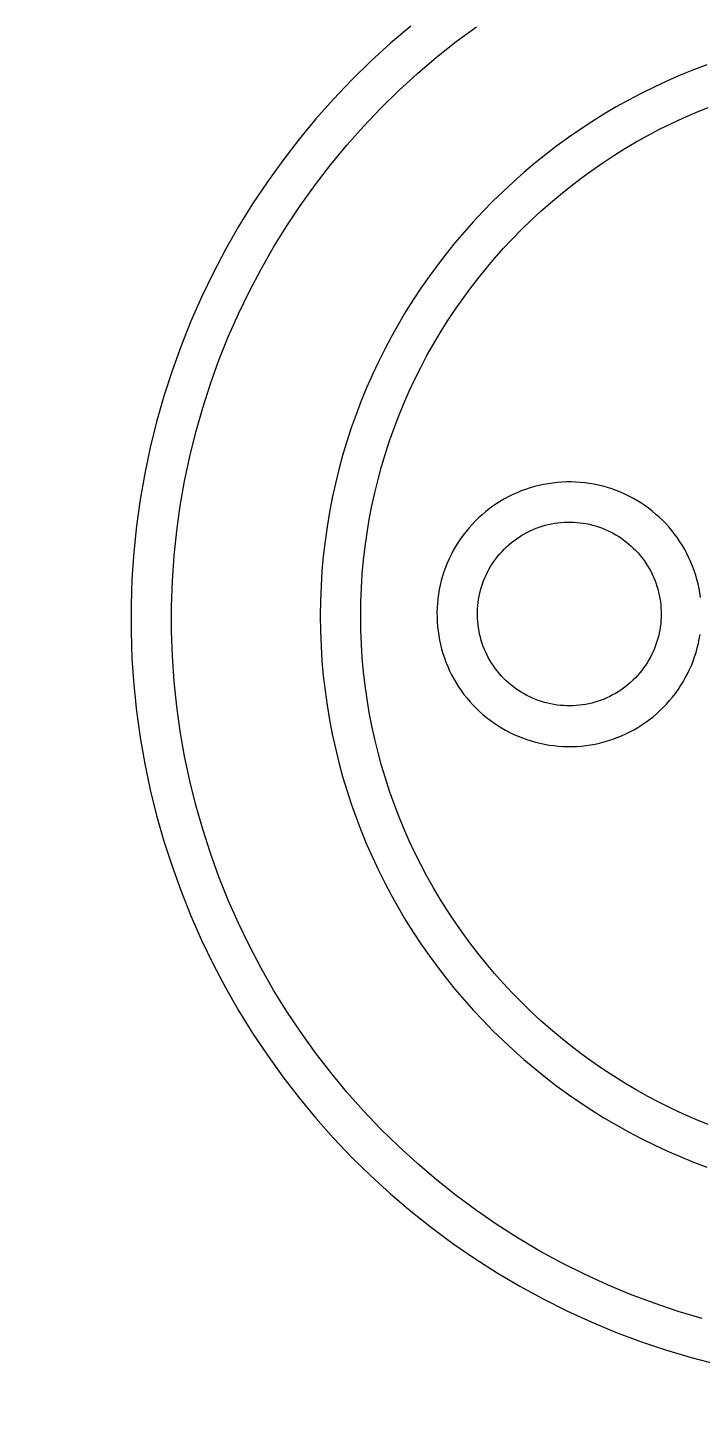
# Model space of a CAD drawing. Header units: inches. Extents: x -8 to 201, y -1 to 136.
# Drawn here: x 54.334 to 55.503, y 121.898 to 124.324 of the extents above; entities that cross this region are included whole.
import ezdxf

# ---------------------------------------------------------------- set-up
doc = ezdxf.new("R2010")
doc.units = ezdxf.units.IN
doc.layers.add('ZANO_R', color=7, linetype='Continuous', lineweight=0)
doc.layers.add('ZANO_W', color=1, linetype='Continuous', lineweight=0)
doc.styles.get("Standard").update_dxf_attribs({"font": 'arial.ttf'})
doc.dimstyles.new('amerykanie', dxfattribs={"dimtxt": 50, "dimasz": 50, "dimexe": 0.5, "dimexo": 0.5, "dimgap": 1, "dimtad": 1, "dimdec": 0, "dimzin": 0, "dimlunit": 5, "dimtxsty": 'Standard', "dimcen": 0.09, "dimclrd": 1, "dimclre": 1, "dimclrt": 1, "dimazin": 0, "dimtfac": 1, "dimtdec": 0, "dimtmove": 0, "dimatfit": 3, "dimfxl": 1, "dimtzin": 0, "dimarcsym": 1})

# ---------------------------------------------------------------- blocks, each defined once
blk = doc.blocks.new('*D477')
at = {"layer": 'ZANO_W', "color": 1, "lineweight": -2}
blk.add_arc((154.9429, 107.9573), 5.9376, 93.97094, 170.33898, dxfattribs=at)
at = {"layer": 'ZANO_W', "color": 1}
for points in [[(154.5292, 113.7141), (154.5342, 114.0474), (155.5316, 113.8657)], [(148.9234, 108.9678), (149.2555, 108.9397), (149.0053, 107.9573)]]:
    blk.add_solid(points, dxfattribs=at)
at = {"layer": 'ZANO_W', "color": 1, "insert": (150.0585, 113.3526), "char_height": 1.625, "attachment_point": 5, "rotation": 42.155}
blk.add_mtext("95%%d41'", dxfattribs=at)

msp = doc.modelspace()

# ---------------------------------------------------------------- linework, layer by layer
at = {"layer": 'ZANO_R'}
for p, q in [((54.99957, 124.32682), (54.96445, 124.29687)), ((55.07868, 124.29977), (55.11384, 124.32578)), ((54.96445, 124.29687), (54.93038, 124.26572)), ((55.04445, 124.27257), (55.07868, 124.29977)), ((55.01117, 124.24419), (55.04445, 124.27257)), ((54.93038, 124.26572), (54.89741, 124.23342)), ((54.9789, 124.21469), (55.01117, 124.24419)), ((55.49107, 124.25072), (55.46798, 124.2413)), ((55.51444, 124.25959), (55.49107, 124.25072)), ((54.89741, 124.23342), (54.86557, 124.19999)), ((55.42265, 124.22083), (55.40043, 124.20981)), ((55.44517, 124.23133), (55.42265, 124.22083)), ((55.46798, 124.2413), (55.44517, 124.23133)), ((54.86557, 124.19999), (54.83491, 124.16548)), ((54.94766, 124.18408), (54.9789, 124.21469)), ((55.37851, 124.19827), (55.35692, 124.18622)), ((55.40043, 124.20981), (55.37851, 124.19827)), ((54.9175, 124.15242), (54.94766, 124.18408)), ((55.33565, 124.17367), (55.31471, 124.16063)), ((55.35692, 124.18622), (55.33565, 124.17367)), ((55.47408, 124.16745), (55.49532, 124.17673)), ((55.49532, 124.17673), (55.51683, 124.18551)), ((54.83491, 124.16548), (54.80547, 124.12994)), ((54.88846, 124.11973), (54.9175, 124.15242)), ((55.29411, 124.1471), (55.27386, 124.13309)), ((55.31471, 124.16063), (55.29411, 124.1471)), ((55.412, 124.13666), (55.43241, 124.14741)), ((55.43241, 124.14741), (55.4531, 124.15767)), ((55.4531, 124.15767), (55.47408, 124.16745)), ((54.80547, 124.12994), (54.77727, 124.09339)), ((55.27386, 124.13309), (55.25397, 124.11862)), ((55.37208, 124.11375), (55.39189, 124.12543)), ((55.39189, 124.12543), (55.412, 124.13666)), ((54.86056, 124.08605), (54.88846, 124.11973)), ((55.23444, 124.10368), (55.21528, 124.0883)), ((55.25397, 124.11862), (55.23444, 124.10368)), ((55.33339, 124.089), (55.35258, 124.1016)), ((55.35258, 124.1016), (55.37208, 124.11375)), ((54.77727, 124.09339), (54.75035, 124.05589)), ((54.83385, 124.05143), (54.86056, 124.08605)), ((55.21528, 124.0883), (55.19651, 124.07247)), ((55.29601, 124.06247), (55.31453, 124.07595)), ((55.31453, 124.07595), (55.33339, 124.089)), ((54.75035, 124.05589), (54.72474, 124.01749)), ((54.80835, 124.01591), (54.83385, 124.05143)), ((55.17812, 124.0562), (55.16014, 124.0395)), ((55.19651, 124.07247), (55.17812, 124.0562)), ((55.27782, 124.04857), (55.29601, 124.06247)), ((55.16014, 124.0395), (55.14255, 124.02238)), ((55.24249, 124.01949), (55.25998, 124.03423)), ((55.25998, 124.03423), (55.27782, 124.04857)), ((54.72474, 124.01749), (54.70048, 123.97822)), ((54.78409, 123.97952), (54.80835, 124.01591)), ((55.12538, 124.00486), (55.10864, 123.98692)), ((55.14255, 124.02238), (55.12538, 124.00486)), ((55.20862, 123.98879), (55.22537, 124.00434)), ((55.22537, 124.00434), (55.24249, 124.01949)), ((54.70048, 123.97822), (54.67759, 123.93813)), ((54.7611, 123.94232), (54.78409, 123.97952)), ((55.10864, 123.98692), (55.09232, 123.9686)), ((55.19224, 123.97285), (55.20862, 123.98879)), ((55.09232, 123.9686), (55.07644, 123.94988)), ((55.16065, 123.93982), (55.17625, 123.95652)), ((55.17625, 123.95652), (55.19224, 123.97285)), ((54.67759, 123.93813), (54.6561, 123.89728)), ((54.73942, 123.90435), (54.7611, 123.94232)), ((55.061, 123.93078), (55.04602, 123.91131)), ((55.07644, 123.94988), (55.061, 123.93078)), ((55.14546, 123.92275), (55.16065, 123.93982)), ((54.71906, 123.86565), (54.73942, 123.90435)), ((55.04602, 123.91131), (55.0315, 123.89148)), ((55.11629, 123.88754), (55.13067, 123.90532)), ((55.13067, 123.90532), (55.14546, 123.92275)), ((54.6561, 123.89728), (54.63603, 123.85571)), ((55.0315, 123.89148), (55.01745, 123.8713)), ((55.10234, 123.8694), (55.11629, 123.88754)), ((54.63603, 123.85571), (54.61742, 123.81347)), ((54.70005, 123.82627), (54.71906, 123.86565)), ((55.01745, 123.8713), (55.00388, 123.85076)), ((55.08882, 123.85093), (55.10234, 123.8694)), ((55.00388, 123.85076), (54.9908, 123.82989)), ((55.06309, 123.81301), (55.07573, 123.83213)), ((55.07573, 123.83213), (55.08882, 123.85093)), ((54.61742, 123.81347), (54.60028, 123.77061)), ((54.68242, 123.78625), (54.70005, 123.82627)), ((54.97821, 123.80868), (54.96612, 123.78715)), ((54.9908, 123.82989), (54.97821, 123.80868)), ((55.05091, 123.79357), (55.06309, 123.81301)), ((54.66618, 123.74565), (54.68242, 123.78625)), ((54.96612, 123.78715), (54.95455, 123.76531)), ((55.03918, 123.77382), (55.05091, 123.79357)), ((54.60028, 123.77061), (54.58462, 123.72719)), ((54.95455, 123.76531), (54.94349, 123.74315)), ((55.02793, 123.75377), (55.03918, 123.77382)), ((54.65135, 123.70451), (54.66618, 123.74565)), ((54.94349, 123.74315), (54.93296, 123.7207)), ((55.01714, 123.73342), (55.02793, 123.75377)), ((54.58462, 123.72719), (54.57049, 123.68325)), ((54.93296, 123.7207), (54.92296, 123.69796)), ((54.99704, 123.69188), (55.00685, 123.71279)), ((55.00685, 123.71279), (55.01714, 123.73342)), ((54.63795, 123.66288), (54.65135, 123.70451)), ((54.92296, 123.69796), (54.91351, 123.67494)), ((54.98773, 123.6707), (54.99704, 123.69188)), ((54.57049, 123.68325), (54.55787, 123.63884)), ((54.62601, 123.62082), (54.63795, 123.66288)), ((54.91351, 123.67494), (54.90461, 123.65164)), ((54.97893, 123.64926), (54.98773, 123.6707)), ((54.55787, 123.63884), (54.54681, 123.59403)), ((54.90461, 123.65164), (54.89627, 123.62807)), ((54.97063, 123.62756), (54.97893, 123.64926)), ((54.61552, 123.57836), (54.62601, 123.62082)), ((54.89627, 123.62807), (54.88849, 123.60425)), ((54.96287, 123.60561), (54.97063, 123.62756)), ((54.54681, 123.59403), (54.53729, 123.54886)), ((54.88849, 123.60425), (54.88129, 123.58017)), ((54.95562, 123.58343), (54.96287, 123.60561)), ((54.60651, 123.53557), (54.61552, 123.57836)), ((54.88129, 123.58017), (54.87468, 123.55585)), ((54.94892, 123.561), (54.95562, 123.58343)), ((54.53729, 123.54886), (54.52935, 123.50339)), ((54.87468, 123.55585), (54.86865, 123.5313)), ((54.94276, 123.53836), (54.94892, 123.561)), ((54.59899, 123.4925), (54.60651, 123.53557)), ((54.86865, 123.5313), (54.86323, 123.50652)), ((54.93715, 123.51549), (54.94276, 123.53836)), ((55.19194, 123.51848), (55.18451, 123.51544)), ((55.19948, 123.52126), (55.19194, 123.51848)), ((55.2071, 123.52378), (55.19948, 123.52126)), ((55.21481, 123.52603), (55.2071, 123.52378)), ((55.22259, 123.52801), (55.21481, 123.52603)), ((55.23044, 123.52971), (55.22259, 123.52801)), ((55.23834, 123.53114), (55.23044, 123.52971)), ((55.24629, 123.5323), (55.23834, 123.53114)), ((55.25427, 123.53317), (55.24629, 123.5323)), ((55.26228, 123.53377), (55.25427, 123.53317)), ((55.27031, 123.53409), (55.26228, 123.53377)), ((55.27834, 123.53412), (55.27031, 123.53409)), ((55.28637, 123.53388), (55.27834, 123.53412)), ((55.29438, 123.53335), (55.28637, 123.53388)), ((55.30237, 123.53255), (55.29438, 123.53335)), ((55.31033, 123.53147), (55.30237, 123.53255)), ((55.31824, 123.53011), (55.31033, 123.53147)), ((55.3261, 123.52848), (55.31824, 123.53011)), ((55.33391, 123.52657), (55.3261, 123.52848)), ((55.34163, 123.52439), (55.33391, 123.52657)), ((55.34928, 123.52194), (55.34163, 123.52439)), ((55.35684, 123.51923), (55.34928, 123.52194)), ((55.3643, 123.51626), (55.35684, 123.51923)), ((55.37165, 123.51302), (55.3643, 123.51626)), ((54.52935, 123.50339), (54.52298, 123.45767)), ((54.59295, 123.44918), (54.59899, 123.4925)), ((54.86323, 123.50652), (54.85841, 123.48153)), ((54.92761, 123.46913), (54.93209, 123.49241)), ((54.93209, 123.49241), (54.93715, 123.51549)), ((55.14255, 123.49193), (55.13607, 123.48718)), ((55.14918, 123.49645), (55.14255, 123.49193)), ((55.15598, 123.50074), (55.14918, 123.49645)), ((55.16291, 123.50479), (55.15598, 123.50074)), ((55.16999, 123.50859), (55.16291, 123.50479)), ((55.17719, 123.51214), (55.16999, 123.50859)), ((55.18451, 123.51544), (55.17719, 123.51214)), ((55.37889, 123.50954), (55.37165, 123.51302)), ((55.38599, 123.5058), (55.37889, 123.50954)), ((55.39297, 123.50182), (55.38599, 123.5058)), ((55.3998, 123.49759), (55.39297, 123.50182)), ((55.40648, 123.49313), (55.3998, 123.49759)), ((55.41299, 123.48844), (55.40648, 123.49313)), ((54.85841, 123.48153), (54.85421, 123.45632)), ((54.92369, 123.44566), (54.92761, 123.46913)), ((55.11769, 123.47162), (55.11194, 123.46602)), ((55.12364, 123.47702), (55.11769, 123.47162)), ((55.12977, 123.48221), (55.12364, 123.47702)), ((55.13607, 123.48718), (55.12977, 123.48221)), ((55.41934, 123.48352), (55.41299, 123.48844)), ((55.42552, 123.47839), (55.41934, 123.48352)), ((55.43151, 123.47304), (55.42552, 123.47839)), ((55.43731, 123.46749), (55.43151, 123.47304)), ((55.44292, 123.46174), (55.43731, 123.46749)), ((54.52298, 123.45767), (54.5182, 123.41176)), ((54.58842, 123.40569), (54.59295, 123.44918)), ((54.85421, 123.45632), (54.85063, 123.43091)), ((54.92036, 123.42199), (54.92369, 123.44566)), ((55.09591, 123.44805), (55.09099, 123.4417)), ((55.10104, 123.45422), (55.09591, 123.44805)), ((55.10639, 123.46021), (55.10104, 123.45422)), ((55.11194, 123.46602), (55.10639, 123.46021)), ((55.19274, 123.44134), (55.19754, 123.44412)), ((55.19754, 123.44412), (55.20243, 123.44674)), ((55.20243, 123.44674), (55.20741, 123.44919)), ((55.20741, 123.44919), (55.21247, 123.45146)), ((55.21247, 123.45146), (55.2176, 123.45355)), ((55.2176, 123.45355), (55.22281, 123.45547)), ((55.22281, 123.45547), (55.22808, 123.4572)), ((55.22808, 123.4572), (55.2334, 123.45875)), ((55.2334, 123.45875), (55.23878, 123.46011)), ((55.23878, 123.46011), (55.2442, 123.46129)), ((55.2442, 123.46129), (55.24965, 123.46228)), ((55.24965, 123.46228), (55.25514, 123.46307)), ((55.25514, 123.46307), (55.26066, 123.46368)), ((55.26066, 123.46368), (55.26619, 123.4641)), ((55.26619, 123.4641), (55.27173, 123.46432)), ((55.27173, 123.46432), (55.27728, 123.46435)), ((55.27728, 123.46435), (55.28282, 123.46419)), ((55.28282, 123.46419), (55.28835, 123.46383)), ((55.28835, 123.46383), (55.29387, 123.46328)), ((55.29387, 123.46328), (55.29937, 123.46255)), ((55.29937, 123.46255), (55.30484, 123.46162)), ((55.30484, 123.46162), (55.31027, 123.4605)), ((55.31027, 123.4605), (55.31566, 123.45919)), ((55.31566, 123.45919), (55.321, 123.4577)), ((55.321, 123.4577), (55.32629, 123.45603)), ((55.32629, 123.45603), (55.33152, 123.45417)), ((55.33152, 123.45417), (55.33667, 123.45213)), ((55.33667, 123.45213), (55.34176, 123.44991)), ((55.34176, 123.44991), (55.34676, 123.44752)), ((55.34676, 123.44752), (55.35168, 123.44496)), ((55.35168, 123.44496), (55.35651, 123.44222)), ((55.44832, 123.4558), (55.44292, 123.46174)), ((55.45351, 123.44967), (55.44832, 123.4558)), ((55.45848, 123.44336), (55.45351, 123.44967)), ((55.46323, 123.43689), (55.45848, 123.44336)), ((54.85063, 123.43091), (54.84769, 123.4053)), ((54.91762, 123.39815), (54.92036, 123.42199)), ((55.07762, 123.42167), (55.07363, 123.4147)), ((55.08184, 123.4285), (55.07762, 123.42167)), ((55.0863, 123.43518), (55.08184, 123.4285)), ((55.09099, 123.4417), (55.0863, 123.43518)), ((55.16226, 123.41744), (55.16625, 123.4213)), ((55.16625, 123.4213), (55.17036, 123.42501)), ((55.17036, 123.42501), (55.17461, 123.42859)), ((55.17461, 123.42859), (55.17897, 123.43201)), ((55.17897, 123.43201), (55.18345, 123.43528)), ((55.18345, 123.43528), (55.18804, 123.43839)), ((55.18804, 123.43839), (55.19274, 123.44134)), ((55.35651, 123.44222), (55.36124, 123.43932)), ((55.36124, 123.43932), (55.36586, 123.43626)), ((55.36586, 123.43626), (55.37038, 123.43304)), ((55.37038, 123.43304), (55.37478, 123.42967)), ((55.37478, 123.42967), (55.37906, 123.42614)), ((55.37906, 123.42614), (55.38322, 123.42247)), ((55.38322, 123.42247), (55.38724, 123.41865)), ((55.38724, 123.41865), (55.39113, 123.4147)), ((55.46775, 123.43025), (55.46323, 123.43689)), ((55.47204, 123.42346), (55.46775, 123.43025)), ((55.47609, 123.41652), (55.47204, 123.42346)), ((54.5182, 123.41176), (54.51501, 123.36571)), ((54.5854, 123.36207), (54.58842, 123.40569)), ((54.84769, 123.4053), (54.84538, 123.37951)), ((54.91548, 123.37413), (54.91762, 123.39815)), ((55.06641, 123.40036), (55.06317, 123.393)), ((55.0699, 123.40759), (55.06641, 123.40036)), ((55.07363, 123.4147), (55.0699, 123.40759)), ((55.14137, 123.39161), (55.14447, 123.39621)), ((55.14447, 123.39621), (55.14773, 123.4007)), ((55.14773, 123.4007), (55.15114, 123.40507)), ((55.15114, 123.40507), (55.15471, 123.40932)), ((55.15471, 123.40932), (55.15841, 123.41345)), ((55.15841, 123.41345), (55.16226, 123.41744)), ((55.39113, 123.4147), (55.39489, 123.41062)), ((55.39489, 123.41062), (55.3985, 123.40641)), ((55.3985, 123.40641), (55.40196, 123.40207)), ((55.40196, 123.40207), (55.40526, 123.39762)), ((55.40526, 123.39762), (55.40841, 123.39306)), ((55.47989, 123.40945), (55.47609, 123.41652)), ((55.48344, 123.40225), (55.47989, 123.40945)), ((55.48674, 123.39493), (55.48344, 123.40225)), ((55.48979, 123.38749), (55.48674, 123.39493)), ((54.84538, 123.37951), (54.84373, 123.35355)), ((54.91393, 123.34994), (54.91548, 123.37413)), ((55.05504, 123.37034), (55.05286, 123.36261)), ((55.05749, 123.37799), (55.05504, 123.37034)), ((55.0602, 123.38555), (55.05749, 123.37799)), ((55.06317, 123.393), (55.0602, 123.38555)), ((55.12835, 123.36716), (55.13061, 123.37223)), ((55.13061, 123.37223), (55.13305, 123.37721)), ((55.13305, 123.37721), (55.13565, 123.38211)), ((55.13565, 123.38211), (55.13843, 123.38691)), ((55.13843, 123.38691), (55.14137, 123.39161)), ((55.40841, 123.39306), (55.4114, 123.38838)), ((55.4114, 123.38838), (55.41423, 123.38361)), ((55.41423, 123.38361), (55.41689, 123.37875)), ((55.41689, 123.37875), (55.41938, 123.37379)), ((55.41938, 123.37379), (55.42169, 123.36875)), ((55.49257, 123.37996), (55.48979, 123.38749)), ((55.49508, 123.37233), (55.49257, 123.37996)), ((55.49733, 123.36463), (55.49508, 123.37233)), ((54.51501, 123.36571), (54.51342, 123.31958)), ((54.58389, 123.31836), (54.5854, 123.36207)), ((54.84373, 123.35355), (54.84273, 123.32741)), ((54.913, 123.3256), (54.91393, 123.34994)), ((55.04932, 123.34695), (55.04796, 123.33903)), ((55.05095, 123.35481), (55.04932, 123.34695)), ((55.05286, 123.36261), (55.05095, 123.35481)), ((55.11975, 123.34084), (55.1211, 123.34621)), ((55.1211, 123.34621), (55.12264, 123.35154)), ((55.12264, 123.35154), (55.12436, 123.35682)), ((55.12436, 123.35682), (55.12627, 123.36202)), ((55.12627, 123.36202), (55.12835, 123.36716)), ((55.42169, 123.36875), (55.42383, 123.36363)), ((55.42383, 123.36363), (55.42579, 123.35844)), ((55.42579, 123.35844), (55.42757, 123.35319)), ((55.42757, 123.35319), (55.42917, 123.34788)), ((55.42917, 123.34788), (55.43058, 123.34251)), ((55.49931, 123.35684), (55.49733, 123.36463)), ((55.50102, 123.34899), (55.49931, 123.35684)), ((55.50245, 123.34109), (55.50102, 123.34899)), ((54.84273, 123.32741), (54.84239, 123.30111)), ((54.91269, 123.30111), (54.913, 123.3256)), ((55.04607, 123.32308), (55.04555, 123.31507)), ((55.04688, 123.33107), (55.04607, 123.32308)), ((55.04796, 123.33903), (55.04688, 123.33107)), ((55.11623, 123.31895), (55.11683, 123.32446)), ((55.11683, 123.32446), (55.11761, 123.32995)), ((55.11761, 123.32995), (55.11859, 123.33541)), ((55.11859, 123.33541), (55.11975, 123.34084)), ((55.43058, 123.34251), (55.4318, 123.3371)), ((55.4318, 123.3371), (55.43284, 123.33165)), ((55.43284, 123.33165), (55.43368, 123.32617)), ((55.43368, 123.32617), (55.43434, 123.32067)), ((55.5036, 123.33315), (55.50245, 123.34109)), ((54.51342, 123.31958), (54.51342, 123.27342)), ((54.58389, 123.27463), (54.58389, 123.31836)), ((54.84239, 123.30111), (54.84273, 123.27481)), ((54.913, 123.27662), (54.91269, 123.30111)), ((55.04555, 123.31507), (55.04531, 123.30704)), ((55.04531, 123.30704), (55.04534, 123.29901)), ((55.04534, 123.29901), (55.04566, 123.29099)), ((55.1156, 123.30233), (55.11562, 123.30787)), ((55.11577, 123.29678), (55.1156, 123.30233)), ((55.11562, 123.30787), (55.11583, 123.31342)), ((55.11583, 123.31342), (55.11623, 123.31895)), ((55.43434, 123.32067), (55.4348, 123.31514)), ((55.43503, 123.29851), (55.43472, 123.29297)), ((55.4348, 123.31514), (55.43507, 123.3096)), ((55.43515, 123.30405), (55.43503, 123.29851)), ((55.43507, 123.3096), (55.43515, 123.30405)), ((54.51342, 123.27342), (54.51501, 123.22729)), ((54.5854, 123.23093), (54.58389, 123.27463)), ((54.84273, 123.27481), (54.84373, 123.24867)), ((54.91393, 123.25228), (54.913, 123.27662)), ((55.04566, 123.29099), (55.04626, 123.28298)), ((55.04626, 123.28298), (55.04713, 123.275)), ((55.04713, 123.275), (55.04828, 123.26705)), ((55.11614, 123.29125), (55.11577, 123.29678)), ((55.1167, 123.28573), (55.11614, 123.29125)), ((55.11745, 123.28024), (55.1167, 123.28573)), ((55.11839, 123.27477), (55.11745, 123.28024)), ((55.11952, 123.26934), (55.11839, 123.27477)), ((55.43265, 123.27647), (55.43158, 123.27102)), ((55.43354, 123.28194), (55.43265, 123.27647)), ((55.43423, 123.28745), (55.43354, 123.28194)), ((55.43472, 123.29297), (55.43423, 123.28745)), ((54.84373, 123.24867), (54.84538, 123.22271)), ((54.91548, 123.22809), (54.91393, 123.25228)), ((55.04828, 123.26705), (55.04971, 123.25915)), ((55.04971, 123.25915), (55.05142, 123.2513)), ((55.05142, 123.2513), (55.0534, 123.24351)), ((55.12083, 123.26395), (55.11952, 123.26934)), ((55.12234, 123.25861), (55.12083, 123.26395)), ((55.12402, 123.25333), (55.12234, 123.25861)), ((55.12589, 123.24811), (55.12402, 123.25333)), ((55.42544, 123.24973), (55.42344, 123.24455)), ((55.42725, 123.25497), (55.42544, 123.24973)), ((55.42888, 123.26027), (55.42725, 123.25497)), ((55.43033, 123.26562), (55.42888, 123.26027)), ((55.43158, 123.27102), (55.43033, 123.26562)), ((55.49787, 123.2455), (55.49978, 123.2533)), ((55.49978, 123.2533), (55.50141, 123.26116)), ((55.50141, 123.26116), (55.50277, 123.26907)), ((54.51501, 123.22729), (54.5182, 123.18124)), ((54.58842, 123.18731), (54.5854, 123.23093)), ((54.91762, 123.20407), (54.91548, 123.22809)), ((55.0534, 123.24351), (55.05564, 123.23581)), ((55.05564, 123.23581), (55.05816, 123.22818)), ((55.05816, 123.22818), (55.06094, 123.22064)), ((55.12794, 123.24295), (55.12589, 123.24811)), ((55.13017, 123.23788), (55.12794, 123.24295)), ((55.13257, 123.23288), (55.13017, 123.23788)), ((55.13515, 123.22796), (55.13257, 123.23288)), ((55.13789, 123.22314), (55.13515, 123.22796)), ((55.41371, 123.22463), (55.41085, 123.21988)), ((55.4164, 123.22948), (55.41371, 123.22463)), ((55.41892, 123.23442), (55.4164, 123.22948)), ((55.42127, 123.23945), (55.41892, 123.23442)), ((55.42344, 123.24455), (55.42127, 123.23945)), ((55.49053, 123.22256), (55.49324, 123.23012)), ((55.49324, 123.23012), (55.49569, 123.23777)), ((55.49569, 123.23777), (55.49787, 123.2455)), ((54.84538, 123.22271), (54.84769, 123.19692)), ((54.92036, 123.18023), (54.91762, 123.20407)), ((55.06094, 123.22064), (55.06398, 123.21321)), ((55.06398, 123.21321), (55.06728, 123.20589)), ((55.06728, 123.20589), (55.07084, 123.19869)), ((55.1408, 123.21842), (55.13789, 123.22314)), ((55.14387, 123.2138), (55.1408, 123.21842)), ((55.1471, 123.20929), (55.14387, 123.2138)), ((55.15049, 123.2049), (55.1471, 123.20929)), ((55.15402, 123.20063), (55.15049, 123.2049)), ((55.1577, 123.19648), (55.15402, 123.20063)), ((55.39782, 123.20194), (55.39419, 123.19775)), ((55.40131, 123.20625), (55.39782, 123.20194)), ((55.40465, 123.21068), (55.40131, 123.20625)), ((55.40783, 123.21523), (55.40465, 123.21068)), ((55.41085, 123.21988), (55.40783, 123.21523)), ((55.47709, 123.19341), (55.48083, 123.20052)), ((55.48083, 123.20052), (55.48432, 123.20775)), ((55.48432, 123.20775), (55.48755, 123.2151)), ((55.48755, 123.2151), (55.49053, 123.22256)), ((54.5182, 123.18124), (54.52298, 123.13533)), ((54.59295, 123.14381), (54.58842, 123.18731)), ((54.84769, 123.19692), (54.85063, 123.17131)), ((54.92369, 123.15656), (54.92036, 123.18023)), ((55.07084, 123.19869), (55.07464, 123.19161)), ((55.07464, 123.19161), (55.07868, 123.18468)), ((55.07868, 123.18468), (55.08297, 123.17789)), ((55.08297, 123.17789), (55.08749, 123.17125)), ((55.16152, 123.19246), (55.1577, 123.19648)), ((55.16548, 123.18857), (55.16152, 123.19246)), ((55.16958, 123.18483), (55.16548, 123.18857)), ((55.1738, 123.18123), (55.16958, 123.18483)), ((55.17814, 123.17778), (55.1738, 123.18123)), ((55.1826, 123.17448), (55.17814, 123.17778)), ((55.37395, 123.17884), (55.36953, 123.17549)), ((55.37826, 123.18234), (55.37395, 123.17884)), ((55.38244, 123.18598), (55.37826, 123.18234)), ((55.38649, 123.18977), (55.38244, 123.18598)), ((55.39041, 123.19369), (55.38649, 123.18977)), ((55.39419, 123.19775), (55.39041, 123.19369)), ((55.46442, 123.17293), (55.46888, 123.17961)), ((55.46888, 123.17961), (55.47311, 123.18644)), ((55.47311, 123.18644), (55.47709, 123.19341)), ((54.85063, 123.17131), (54.85421, 123.1459)), ((54.92761, 123.13309), (54.92369, 123.15656)), ((55.08749, 123.17125), (55.09224, 123.16477)), ((55.09224, 123.16477), (55.09721, 123.15847)), ((55.09721, 123.15847), (55.1024, 123.15234)), ((55.1024, 123.15234), (55.1078, 123.1464)), ((55.18717, 123.17134), (55.1826, 123.17448)), ((55.19185, 123.16836), (55.18717, 123.17134)), ((55.19662, 123.16554), (55.19185, 123.16836)), ((55.2015, 123.16289), (55.19662, 123.16554)), ((55.20646, 123.16042), (55.2015, 123.16289)), ((55.2115, 123.15811), (55.20646, 123.16042)), ((55.21663, 123.15598), (55.2115, 123.15811)), ((55.22182, 123.15403), (55.21663, 123.15598)), ((55.22707, 123.15227), (55.22182, 123.15403)), ((55.23239, 123.15068), (55.22707, 123.15227)), ((55.3253, 123.1528), (55.32, 123.15116)), ((55.33053, 123.15462), (55.3253, 123.1528)), ((55.33571, 123.15663), (55.33053, 123.15462)), ((55.3408, 123.15881), (55.33571, 123.15663)), ((55.34582, 123.16117), (55.3408, 123.15881)), ((55.35076, 123.1637), (55.34582, 123.16117)), ((55.3556, 123.1664), (55.35076, 123.1637)), ((55.36035, 123.16927), (55.3556, 123.1664)), ((55.36499, 123.1723), (55.36035, 123.16927)), ((55.36953, 123.17549), (55.36499, 123.1723)), ((55.44433, 123.1479), (55.44968, 123.15389)), ((55.44968, 123.15389), (55.45481, 123.16006)), ((55.45481, 123.16006), (55.45973, 123.16641)), ((55.45973, 123.16641), (55.46442, 123.17293)), ((54.52298, 123.13533), (54.52935, 123.08961)), ((54.59899, 123.1005), (54.59295, 123.14381)), ((54.85421, 123.1459), (54.85841, 123.12069)), ((54.93209, 123.10981), (54.92761, 123.13309)), ((55.1078, 123.1464), (55.11341, 123.14064)), ((55.11341, 123.14064), (55.11921, 123.13509)), ((55.11921, 123.13509), (55.1252, 123.12974)), ((55.1252, 123.12974), (55.13137, 123.12461)), ((55.23776, 123.14928), (55.23239, 123.15068)), ((55.24317, 123.14807), (55.23776, 123.14928)), ((55.24862, 123.14705), (55.24317, 123.14807)), ((55.2541, 123.14622), (55.24862, 123.14705)), ((55.25961, 123.14557), (55.2541, 123.14622)), ((55.26514, 123.14512), (55.25961, 123.14557)), ((55.27068, 123.14486), (55.26514, 123.14512)), ((55.27623, 123.1448), (55.27068, 123.14486)), ((55.28177, 123.14492), (55.27623, 123.1448)), ((55.28731, 123.14524), (55.28177, 123.14492)), ((55.29283, 123.14575), (55.28731, 123.14524)), ((55.29833, 123.14645), (55.29283, 123.14575)), ((55.30381, 123.14735), (55.29833, 123.14645)), ((55.30925, 123.14843), (55.30381, 123.14735)), ((55.31465, 123.1497), (55.30925, 123.14843)), ((55.32, 123.15116), (55.31465, 123.1497)), ((55.42095, 123.1259), (55.42708, 123.13109)), ((55.42708, 123.13109), (55.43303, 123.13649)), ((55.43303, 123.13649), (55.43878, 123.14209)), ((55.43878, 123.14209), (55.44433, 123.1479)), ((54.85841, 123.12069), (54.86323, 123.0957)), ((54.93715, 123.08673), (54.93209, 123.10981)), ((55.13137, 123.12461), (55.13773, 123.11969)), ((55.13773, 123.11969), (55.14424, 123.115)), ((55.14424, 123.115), (55.15092, 123.11054)), ((55.15092, 123.11054), (55.15775, 123.10632)), ((55.15775, 123.10632), (55.16472, 123.10233)), ((55.38073, 123.09953), (55.38781, 123.10333)), ((55.38781, 123.10333), (55.39474, 123.10737)), ((55.39474, 123.10737), (55.40153, 123.11166)), ((55.40153, 123.11166), (55.40817, 123.11618)), ((55.40817, 123.11618), (55.41465, 123.12093)), ((55.41465, 123.12093), (55.42095, 123.1259)), ((54.52935, 123.08961), (54.53729, 123.04414)), ((54.60651, 123.05742), (54.59899, 123.1005)), ((54.86323, 123.0957), (54.86865, 123.07092)), ((54.94276, 123.06386), (54.93715, 123.08673)), ((55.16472, 123.10233), (55.17183, 123.09859)), ((55.17183, 123.09859), (55.17906, 123.09511)), ((55.17906, 123.09511), (55.18642, 123.09187)), ((55.18642, 123.09187), (55.19387, 123.0889)), ((55.19387, 123.0889), (55.20143, 123.08618)), ((55.20143, 123.08618), (55.20908, 123.08374)), ((55.20908, 123.08374), (55.21681, 123.08156)), ((55.21681, 123.08156), (55.22461, 123.07965)), ((55.22461, 123.07965), (55.23247, 123.07802)), ((55.32027, 123.07841), (55.32812, 123.08011)), ((55.32812, 123.08011), (55.3359, 123.08209)), ((55.3359, 123.08209), (55.34361, 123.08434)), ((55.34361, 123.08434), (55.35124, 123.08685)), ((55.35124, 123.08685), (55.35878, 123.08963)), ((55.35878, 123.08963), (55.36621, 123.09267)), ((55.36621, 123.09267), (55.37353, 123.09597)), ((55.37353, 123.09597), (55.38073, 123.09953)), ((54.61552, 123.01463), (54.60651, 123.05742)), ((54.86865, 123.07092), (54.87468, 123.04637)), ((54.94892, 123.04122), (54.94276, 123.06386)), ((55.23247, 123.07802), (55.24039, 123.07666)), ((55.24039, 123.07666), (55.24835, 123.07557)), ((55.24835, 123.07557), (55.25634, 123.07477)), ((55.25634, 123.07477), (55.26435, 123.07425)), ((55.26435, 123.07425), (55.27238, 123.074)), ((55.27238, 123.074), (55.28041, 123.07404)), ((55.28041, 123.07404), (55.28843, 123.07435)), ((55.28843, 123.07435), (55.29644, 123.07495)), ((55.29644, 123.07495), (55.30442, 123.07582)), ((55.30442, 123.07582), (55.31237, 123.07698)), ((55.31237, 123.07698), (55.32027, 123.07841)), ((54.53729, 123.04414), (54.54681, 122.99897)), ((54.87468, 123.04637), (54.88129, 123.02205)), ((54.95562, 123.01879), (54.94892, 123.04122)), ((54.62601, 122.97218), (54.61552, 123.01463)), ((54.88129, 123.02205), (54.88849, 122.99797)), ((54.96287, 122.99661), (54.95562, 123.01879)), ((54.54681, 122.99897), (54.55787, 122.95415)), ((54.88849, 122.99797), (54.89627, 122.97415)), ((54.97063, 122.97466), (54.96287, 122.99661)), ((54.63795, 122.93011), (54.62601, 122.97218)), ((54.89627, 122.97415), (54.90461, 122.95058)), ((54.97893, 122.95296), (54.97063, 122.97466)), ((54.55787, 122.95415), (54.57049, 122.90975)), ((54.90461, 122.95058), (54.91351, 122.92728)), ((54.98773, 122.93152), (54.97893, 122.95296)), ((54.57049, 122.90975), (54.58462, 122.86581)), ((54.65135, 122.88849), (54.63795, 122.93011)), ((54.91351, 122.92728), (54.92296, 122.90426)), ((54.99704, 122.91034), (54.98773, 122.93152)), ((55.00685, 122.88943), (54.99704, 122.91034)), ((54.66618, 122.84735), (54.65135, 122.88849)), ((54.92296, 122.90426), (54.93296, 122.88152)), ((55.01714, 122.8688), (55.00685, 122.88943)), ((54.58462, 122.86581), (54.60028, 122.82238)), ((54.93296, 122.88152), (54.94349, 122.85906)), ((55.02793, 122.84845), (55.01714, 122.8688)), ((54.68242, 122.80675), (54.66618, 122.84735)), ((54.94349, 122.85906), (54.95455, 122.83691)), ((54.95455, 122.83691), (54.96612, 122.81507)), ((55.03918, 122.8284), (55.02793, 122.84845)), ((54.60028, 122.82238), (54.61742, 122.77952)), ((54.96612, 122.81507), (54.97821, 122.79354)), ((55.05091, 122.80865), (55.03918, 122.8284)), ((54.70005, 122.76673), (54.68242, 122.80675)), ((54.97821, 122.79354), (54.9908, 122.77233)), ((55.06309, 122.78921), (55.05091, 122.80865)), ((55.07573, 122.77009), (55.06309, 122.78921)), ((54.61742, 122.77952), (54.63603, 122.73728)), ((54.71906, 122.72735), (54.70005, 122.76673)), ((54.9908, 122.77233), (55.00388, 122.75146)), ((55.08882, 122.75129), (55.07573, 122.77009)), ((55.00388, 122.75146), (55.01745, 122.73092)), ((55.10234, 122.73282), (55.08882, 122.75129)), ((54.63603, 122.73728), (54.6561, 122.69571)), ((54.73942, 122.68865), (54.71906, 122.72735)), ((55.01745, 122.73092), (55.0315, 122.71074)), ((55.11629, 122.71468), (55.10234, 122.73282)), ((54.6561, 122.69571), (54.67759, 122.65486)), ((55.0315, 122.71074), (55.04602, 122.69091)), ((55.04602, 122.69091), (55.061, 122.67144)), ((55.13067, 122.6969), (55.11629, 122.71468)), ((55.14546, 122.67947), (55.13067, 122.6969)), ((54.7611, 122.65067), (54.73942, 122.68865)), ((55.061, 122.67144), (55.07644, 122.65234)), ((55.16065, 122.6624), (55.14546, 122.67947)), ((54.67759, 122.65486), (54.70048, 122.61478)), ((54.78409, 122.61347), (54.7611, 122.65067)), ((55.07644, 122.65234), (55.09232, 122.63362)), ((55.17625, 122.6457), (55.16065, 122.6624)), ((55.19224, 122.62937), (55.17625, 122.6457)), ((55.09232, 122.63362), (55.10864, 122.6153)), ((55.20862, 122.61343), (55.19224, 122.62937)), ((54.70048, 122.61478), (54.72474, 122.57551)), ((54.80835, 122.57709), (54.78409, 122.61347)), ((55.10864, 122.6153), (55.12538, 122.59736)), ((55.12538, 122.59736), (55.14255, 122.57983)), ((55.22537, 122.59788), (55.20862, 122.61343)), ((55.24249, 122.58273), (55.22537, 122.59788)), ((54.72474, 122.57551), (54.75035, 122.5371)), ((54.83385, 122.54156), (54.80835, 122.57709)), ((55.14255, 122.57983), (55.16013, 122.56272)), ((55.25998, 122.56798), (55.24249, 122.58273)), ((55.16013, 122.56272), (55.17812, 122.54602)), ((55.17812, 122.54602), (55.19651, 122.52975)), ((55.27782, 122.55365), (55.25998, 122.56798)), ((55.29601, 122.53975), (55.27782, 122.55365)), ((54.75035, 122.5371), (54.77727, 122.4996)), ((54.86056, 122.50694), (54.83385, 122.54156)), ((55.19651, 122.52975), (55.21528, 122.51392)), ((55.31453, 122.52627), (55.29601, 122.53975)), ((55.33339, 122.51322), (55.31453, 122.52627)), ((54.77727, 122.4996), (54.80547, 122.46306)), ((54.88846, 122.47327), (54.86056, 122.50694)), ((55.21528, 122.51392), (55.23444, 122.49854)), ((55.23444, 122.49854), (55.25397, 122.4836)), ((55.35258, 122.50062), (55.33339, 122.51322)), ((55.37208, 122.48847), (55.35258, 122.50062)), ((54.9175, 122.44058), (54.88846, 122.47327)), ((55.25397, 122.4836), (55.27386, 122.46913)), ((55.39189, 122.47678), (55.37208, 122.48847)), ((55.412, 122.46556), (55.39189, 122.47678)), ((54.80547, 122.46306), (54.83491, 122.42751)), ((55.27386, 122.46913), (55.29411, 122.45512)), ((55.29411, 122.45512), (55.31471, 122.44159)), ((55.43241, 122.45481), (55.412, 122.46556)), ((55.4531, 122.44455), (55.43241, 122.45481)), ((54.83491, 122.42751), (54.86557, 122.39301)), ((54.94766, 122.40891), (54.9175, 122.44058)), ((55.31471, 122.44159), (55.33565, 122.42855)), ((55.33565, 122.42855), (55.35692, 122.416)), ((55.47408, 122.43477), (55.4531, 122.44455)), ((55.49532, 122.42549), (55.47408, 122.43477)), ((55.51683, 122.41671), (55.49532, 122.42549)), ((54.9789, 122.37831), (54.94766, 122.40891)), ((55.35692, 122.416), (55.37851, 122.40395)), ((55.37851, 122.40395), (55.40043, 122.39241)), ((54.86557, 122.39301), (54.89741, 122.35958)), ((55.01117, 122.3488), (54.9789, 122.37831)), ((55.40043, 122.39241), (55.42265, 122.38139)), ((55.42265, 122.38139), (55.44517, 122.37089)), ((54.89741, 122.35958), (54.93038, 122.32727)), ((55.44517, 122.37089), (55.46798, 122.36092)), ((55.46798, 122.36092), (55.49107, 122.3515)), ((55.49107, 122.3515), (55.51444, 122.34263)), ((54.93038, 122.32727), (54.96445, 122.29613)), ((55.04445, 122.32043), (55.01117, 122.3488)), ((55.07868, 122.29322), (55.04445, 122.32043)), ((54.96445, 122.29613), (54.99957, 122.26618)), ((55.11384, 122.26722), (55.07868, 122.29322)), ((54.99957, 122.26618), (55.03571, 122.23746)), ((55.14988, 122.24245), (55.11384, 122.26722)), ((55.03571, 122.23746), (55.07282, 122.21001)), ((55.18675, 122.21894), (55.14988, 122.24245)), ((55.07282, 122.21001), (55.11086, 122.18386)), ((55.22441, 122.19671), (55.18675, 122.21894)), ((55.11086, 122.18386), (55.14978, 122.15904)), ((55.26282, 122.17581), (55.22441, 122.19671)), ((55.14978, 122.15904), (55.18954, 122.13559)), ((55.30193, 122.15624), (55.26282, 122.17581)), ((55.18954, 122.13559), (55.23008, 122.11352)), ((55.34169, 122.13804), (55.30193, 122.15624)), ((55.38205, 122.12122), (55.34169, 122.13804)), ((55.23008, 122.11352), (55.27136, 122.09287)), ((55.42298, 122.10582), (55.38205, 122.12122)), ((55.27136, 122.09287), (55.31333, 122.07365)), ((55.46441, 122.09183), (55.42298, 122.10582)), ((55.5063, 122.07929), (55.46441, 122.09183)), ((55.31333, 122.07365), (55.35594, 122.0559)), ((55.35594, 122.0559), (55.39914, 122.03964)), ((55.39914, 122.03964), (55.44288, 122.02487)), ((55.44288, 122.02487), (55.4871, 122.01163)), ((55.4871, 122.01163), (55.53175, 121.99993))]:
    msp.add_line(p, q, dxfattribs=at)

# ---------------------------------------------------------------- dimensions: what is measured, and where the dimension line sits
at = {"layer": 'ZANO_W'}
dim = msp.add_angular_dim_2l(base=(152.32078, 113.28462), line1=((-3.00331, 107.95732), (188.98537, 107.95732)), line2=((154.94549, 107.98326), (156.67065, 125.29747)), dimstyle='amerykanie', override={"dimtxt": 1.625, "dimasz": 1, "dimgap": 0.5, "dimdec": 4, "dimaunit": 1, "dimadec": 1, "dimtdec": 4, "dimtmove": 1, "dimfrac": 2}, dxfattribs=at)
dim.commit()
dim.dimension.update_dxf_attribs({"geometry": '*D477', "text_midpoint": (150.05845, 113.35263)})

doc.saveas('drawing.dxf')
